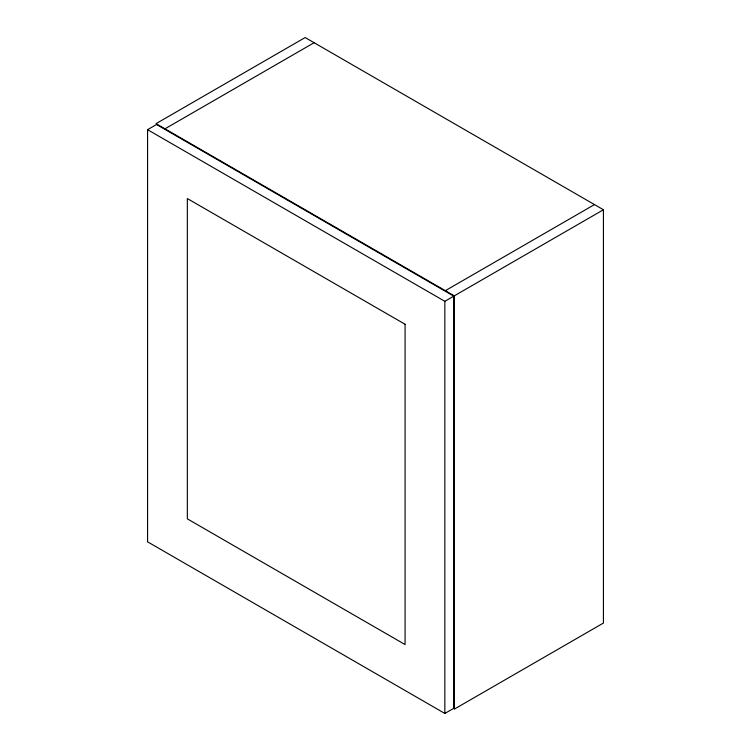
<?xml version="1.0" encoding="UTF-8"?>
<svg xmlns="http://www.w3.org/2000/svg" width="751" height="751" viewBox="0 0 751 751"><rect width="100%" height="100%" fill="white"/><g stroke="black" fill="none" stroke-linecap="round" stroke-linejoin="round"><path stroke-width="1.13" d="M147.571 129.679L156.527 124.516L453.792 296.138L453.792 708.287L444.845 713.45L147.571 541.818L147.571 129.679L444.845 301.311L453.792 296.138M164.976 128.815L314.106 42.713M445.343 290.684L594.473 204.582M454.289 295.856L603.428 209.754L603.428 623.048L454.289 709.141L454.289 295.856L156.03 123.652L305.159 37.55L603.428 209.754M444.845 301.311L444.845 713.45M405.08 324.263L187.346 198.564L187.346 518.857L405.08 644.565L405.08 324.263"/></g></svg>
